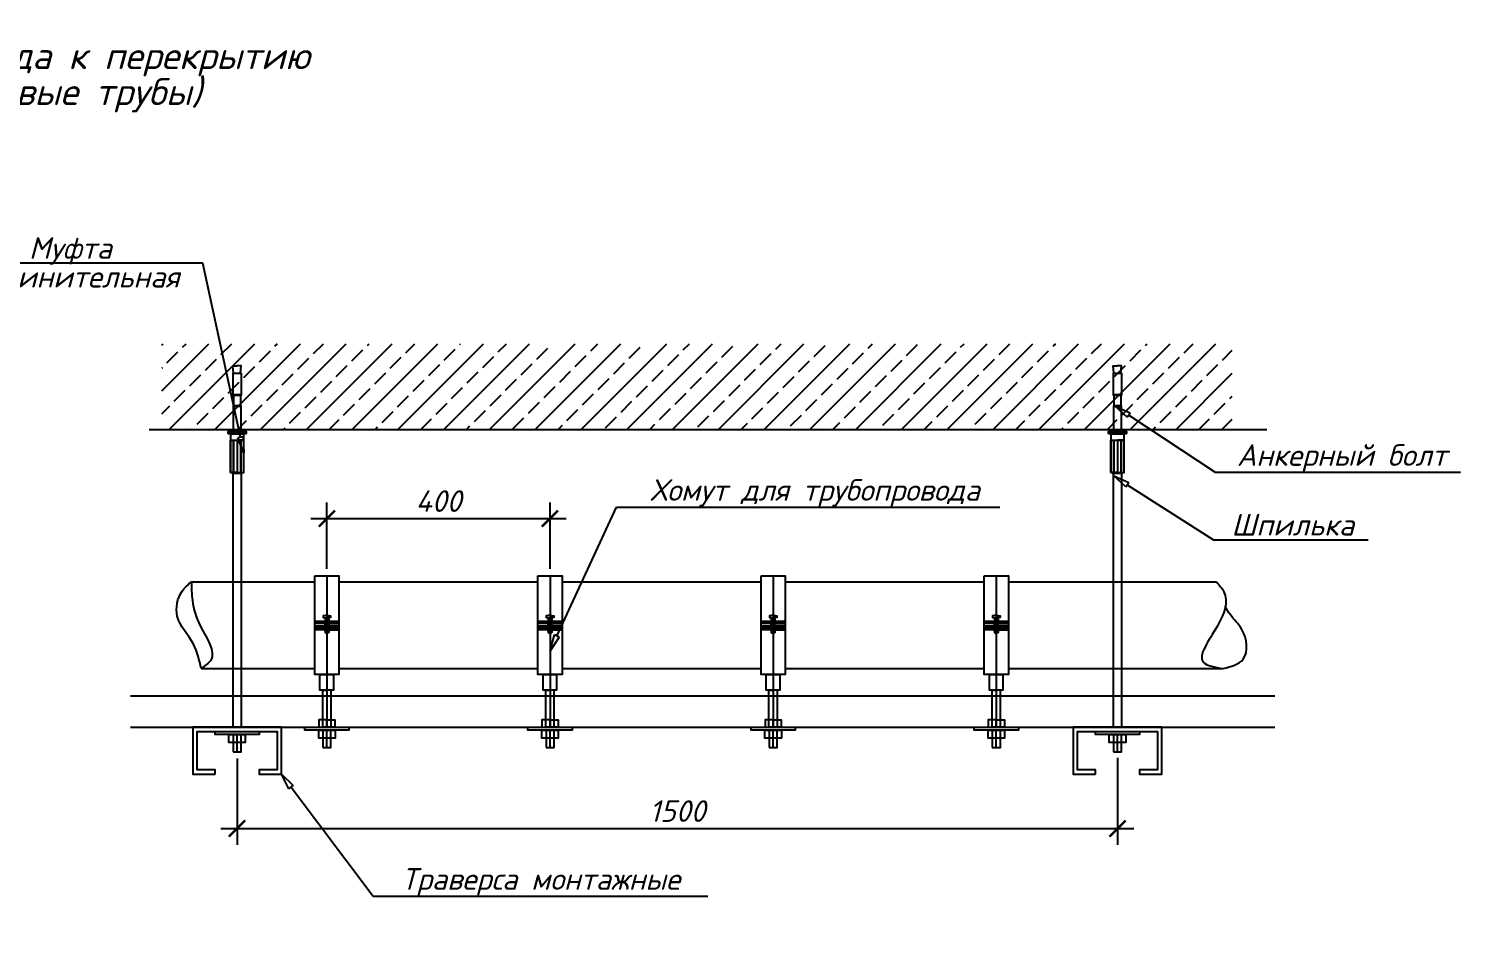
# Model space of a CAD drawing. Header units: millimetres. Extents: x -3689 to 2883575, y -702957 to -604547.
# Drawn here: x 2723197 to 2736468, y -696614 to -688305 of the extents above; entities that cross this region are included whole.
import ezdxf
from ezdxf import colors
from ezdxf.entities.mleader import LeaderData, LeaderLine
from ezdxf.math import Vec2, Vec3

# ---------------------------------------------------------------- set-up
doc = ezdxf.new("R2010")
doc.units = ezdxf.units.MM
doc.header["$PDMODE"] = 35
doc.layers.add('ВК-текст К1', color=7, linetype='Continuous', lineweight=25)
doc.layers.add('Размеры', color=82, linetype='Continuous', lineweight=9)
doc.styles.add('SPDS', font='isocpeui.ttf')
doc.dimstyles.new('м 100', dxfattribs={"dimscale": 100, "dimtxt": 2, "dimasz": 1.5, "dimexe": 1.5, "dimexo": 0.625, "dimtad": 1, "dimdec": 0, "dimrnd": 5, "dimtxsty": 'SPDS', "dimblk": 'ARCHTICK', "dimcen": 2.5, "dimdle": 1.5, "dimclrd": 256, "dimclre": 256, "dimclrt": 256, "dimadec": 0, "dimazin": 0, "dimtfac": 1, "dimtdec": 0, "dimtmove": 1, "dimatfit": 3, "dimldrblk": 'OPEN30', "dimfxl": 1, "dimarcsym": 0})

# ---------------------------------------------------------------- blocks, each defined once
blk = doc.blocks.new('_ClosedBlank')
at = {"color": 0, "linetype": 'ByBlock', "lineweight": -2}
for p, q in [((-1, 0.167), (0, 0)), ((-1, 0.167), (-1, -0.167)), ((0, 0), (-1, -0.167))]:
    blk.add_line(p, q, dxfattribs=at)
blk = doc.blocks.new('_ARCHTICK')
at = {"color": 0, "linetype": 'ByBlock', "const_width": 0.15}
blk.add_lwpolyline([(-0.5, -0.5), (0.5, 0.5)], dxfattribs=at)
blk = doc.blocks.new('*D518')
at = {"layer": 'Defpoints', "color": 0, "transparency": 16777216}
for p in [(2728030, -692845), (2725962, -693375), (2728030, -693375)]:
    blk.add_point(p, dxfattribs=at)
at = {"layer": 'Размеры', "lineweight": -2, "transparency": 16777216}
for p, q in [((2725962, -693312), (2725962, -692695)), ((2728030, -693312), (2728030, -692695)), ((2725812, -692845), (2728180, -692845))]:
    blk.add_line(p, q, dxfattribs=at)
at = {"layer": 'Размеры', "lineweight": -2, "transparency": 16777216, "xscale": 150, "yscale": 150, "zscale": 150, "rotation": 180}
blk.add_blockref('_ARCHTICK', (2725962, -692845), dxfattribs=at)
at = {"layer": 'Размеры', "lineweight": -2, "transparency": 16777216, "xscale": 150, "yscale": 150, "zscale": 150}
blk.add_blockref('_ARCHTICK', (2728030, -692845), dxfattribs=at)
at = {"layer": 'Размеры', "transparency": 16777216, "insert": (2726996, -692683), "char_height": 200, "attachment_point": 5, "style": 'SPDS'}
blk.add_mtext('400', dxfattribs=at)
blk = doc.blocks.new('_OPEN30')
at = {"color": 0, "linetype": 'ByBlock'}
for p, q in [((-1, 0.268), (0, 0)), ((0, 0), (-1, -0.268)), ((0, 0), (-1, 0))]:
    blk.add_line(p, q, dxfattribs=at)
blk = doc.blocks.new('*D519')
at = {"layer": 'Defpoints', "color": 0, "transparency": 16777216}
for p in [(2725129, -695006), (2733290, -694999), (2733290, -695717)]:
    blk.add_point(p, dxfattribs=at)
at = {"layer": 'Размеры', "lineweight": -2, "transparency": 16777216}
for p, q in [((2725129, -695069), (2725129, -695867)), ((2733290, -695061), (2733290, -695867)), ((2724979, -695717), (2733440, -695717))]:
    blk.add_line(p, q, dxfattribs=at)
at = {"layer": 'Размеры', "lineweight": -2, "transparency": 16777216, "xscale": 150, "yscale": 150, "zscale": 150, "rotation": 180}
blk.add_blockref('_ARCHTICK', (2725129, -695717), dxfattribs=at)
at = {"layer": 'Размеры', "lineweight": -2, "transparency": 16777216, "xscale": 150, "yscale": 150, "zscale": 150}
blk.add_blockref('_ARCHTICK', (2733290, -695717), dxfattribs=at)
at = {"layer": 'Размеры', "transparency": 16777216, "insert": (2729210, -695555), "char_height": 200, "attachment_point": 5, "style": 'SPDS'}
blk.add_mtext('1500', dxfattribs=at)

msp = doc.modelspace()

# ---------------------------------------------------------------- hatches: boundary and pattern name
h = msp.add_hatch()
h.set_pattern_fill('JIS_STN_2.5', color=256, scale=120)
h.set_pattern_definition([(45, (2634128.07, -390369.5), (-212.13203, 212.13203), []), (45, (2634339.87, -390369.5), (-212.13203, 212.13203), [144, -60])])
h.paths.add_polyline_path([(2724432.1628, -691224.7703), (2734352.9409, -691224.7703), (2734352.9409, -692018.3653), (2724432.1628, -692018.3653)])

# ---------------------------------------------------------------- linework, layer by layer
for p, q in [((2724314.1671, -692018.3653), (2734674.7929, -692018.3653)), ((2725961.8744, -693374.8073), (2725961.8765, -694479.691)), ((2728030.0404, -693374.8034), (2728030.0425, -694479.6871)), ((2724706.1308, -693430.8534), (2725849.9358, -693430.8513)), ((2726073.8132, -693430.8508), (2727918.1018, -693430.8474)), ((2732278.3111, -693430.8533), (2734207.2221, -693430.8534)), ((2725944.9232, -693799.2668), (2725849.9366, -693799.2668)), ((2725944.9232, -693814.8145), (2725849.9366, -693814.8145)), ((2724796.3201, -694234.234), (2725849.9374, -694234.232)), ((2726073.8147, -694234.2316), (2727918.1033, -694234.2281)), ((2728141.9807, -694234.2335), (2729986.2693, -694234.2337)), ((2730210.1466, -694234.2337), (2732054.4353, -694234.2338)), ((2732278.3126, -694234.2338), (2734270.3531, -694234.234)), ((2724140.1112, -694487.5955), (2734749.036, -694487.5955)), ((2724140.1112, -694777.8066), (2734749.036, -694777.8066)), ((2725962.0589, -694966.4225), (2725961.9131, -694806.2805)), ((2728030.2248, -694966.4186), (2728030.079, -694806.2766)), ((2730098.3908, -694966.4186), (2730098.245, -694806.2766)), ((2732166.5567, -694966.4147), (2732166.411, -694806.2727)), ((2725129.4805, -695006.4186), (2725129.3347, -694846.2766)), ((2733289.852, -695006.4186), (2733289.7062, -694846.2766))]:
    msp.add_line(p, q)
for points in [[(2725095.7522, -691496.6446), (2725088.6352, -691429.0296), (2725127.7802, -691429.0296)], [(2725159.8082, -691496.6451), (2725166.9262, -691429.0302), (2725127.7812, -691429.0296)], [(2733256.1238, -691496.6446), (2733249.0068, -691429.0296), (2733288.1518, -691429.0296)], [(2733320.1798, -691496.6451), (2733327.2978, -691429.0302), (2733288.1528, -691429.0296)], [(2725095.7522, -691703.0506), (2725093.3408, -691699.4916), (2725166.9262, -691699.4916), (2725163.3682, -691703.0506), (2725095.7522, -691703.0506)], [(2733256.1238, -691703.0506), (2733253.7123, -691699.4916), (2733327.2978, -691699.4916), (2733323.7398, -691703.0506), (2733256.1238, -691703.0506)], [(2725092.1932, -691802.6946), (2725166.9262, -691802.6946), (2725163.3682, -691799.1366), (2725095.7522, -691799.1366), (2725092.1932, -691802.6946)], [(2733252.5648, -691802.6946), (2733327.2978, -691802.6946), (2733323.7398, -691799.1366), (2733256.1238, -691799.1366), (2733252.5648, -691802.6946)], [(2725045.9302, -692055.3636), (2725067.2822, -692058.9226), (2725191.8372, -692058.9226), (2725213.1902, -692055.3636), (2725045.9302, -692055.3636)], [(2733206.3018, -692055.3636), (2733227.6538, -692058.9226), (2733352.2088, -692058.9226), (2733373.5618, -692055.3636), (2733206.3018, -692055.3636)], [(2725067.2822, -692418.3536), (2725092.1932, -692425.4706), (2725127.7802, -692425.4706)], [(2725191.8372, -692418.3536), (2725166.9262, -692425.4706), (2725131.3392, -692425.4706)], [(2733227.6538, -692418.3536), (2733252.5648, -692425.4706), (2733288.1518, -692425.4706)], [(2733352.2088, -692418.3536), (2733327.2978, -692425.4706), (2733291.7108, -692425.4706)], [(2725959.8703, -693740.0818), (2725927.4855, -693745.0637), (2725927.4855, -693760.0108), (2725947.4145, -693762.5014), (2725961.4871, -693762.5014), (2725961.4871, -693772.4659), (2725944.9232, -693772.4659), (2725947.4145, -693769.9746), (2725947.4145, -693762.5014)], [(2725944.9232, -693772.4659), (2725944.9232, -693799.2668), (2725961.8753, -693799.2668), (2725961.8753, -693814.8145), (2725961.8753, -693829.7616), (2725944.9232, -693829.7616), (2725944.9232, -693814.8145), (2725961.8753, -693814.8145)], [(2725978.8273, -693772.4659), (2725978.8273, -693799.2668), (2725961.8753, -693799.2668), (2725961.8753, -693814.8145), (2725961.8753, -693829.7616), (2725978.8273, -693829.7616), (2725978.8273, -693814.8145), (2725961.8753, -693814.8145)], [(2725963.8802, -693740.0818), (2725996.265, -693745.0637), (2725996.265, -693760.0108), (2725976.336, -693762.5014), (2725962.2635, -693762.5014), (2725962.2635, -693772.4659), (2725978.8273, -693772.4659), (2725976.336, -693769.9746), (2725976.336, -693762.5014)], [(2725944.9232, -693874.6012), (2725944.9232, -693877.0921), (2725942.4323, -693879.5831), (2725942.4326, -693884.566), (2725944.9232, -693887.0566), (2725947.4145, -693887.0566), (2725947.4145, -693889.5479), (2725962.3609, -693889.5479), (2725962.3609, -693874.6015), (2725944.9232, -693874.6012)], [(2725947.4145, -693889.5479), (2725944.9232, -693892.0392), (2725944.9232, -693902.0037), (2725947.4145, -693904.4943), (2725962.3609, -693904.4943), (2725962.3609, -693889.5479)], [(2725978.8273, -693874.6012), (2725978.8273, -693877.0921), (2725981.3183, -693879.5831), (2725981.3179, -693884.566), (2725978.8273, -693887.0566), (2725976.336, -693887.0566), (2725976.336, -693889.5479), (2725961.3896, -693889.5479), (2725961.3896, -693874.6015), (2725978.8273, -693874.6012)], [(2725976.336, -693889.5479), (2725978.8273, -693892.0392), (2725978.8273, -693902.0037), (2725976.336, -693904.4943), (2725961.3896, -693904.4943), (2725961.3896, -693889.5479)], [(2724924.9332, -695213.3819), (2724924.9332, -695173.3819), (2724758.8805, -695173.3819), (2724758.8805, -694817.8066), (2725500.0709, -694817.8066), (2725500.0709, -695173.3819), (2725334.0181, -695173.3819), (2725334.0181, -695213.3819), (2725540.0709, -695213.3819), (2725540.0709, -694777.8066), (2724718.8805, -694777.8066), (2724718.8805, -695213.3819), (2724924.9332, -695213.3819)], [(2733085.3048, -695213.3819), (2733085.3048, -695173.3819), (2732919.252, -695173.3819), (2732919.252, -694817.8066), (2733660.4424, -694817.8066), (2733660.4424, -695173.3819), (2733494.3896, -695173.3819), (2733494.3896, -695213.3819), (2733700.4424, -695213.3819), (2733700.4424, -694777.8066), (2732879.252, -694777.8066), (2732879.252, -695213.3819), (2733085.3048, -695213.3819)]]:
    msp.add_lwpolyline(points)
for points in [[(2725166.9262, -691699.4916), (2725093.3408, -691699.4916), (2725093.3408, -691496.6446), (2725166.9262, -691496.6446)], [(2733327.2978, -691699.4916), (2733253.7123, -691699.4916), (2733253.7123, -691496.6446), (2733327.2978, -691496.6446)], [(2725095.7522, -691799.1366), (2725163.3682, -691799.1366), (2725163.3682, -691703.0506), (2725095.7522, -691703.0506)], [(2733256.1238, -691799.1366), (2733323.7398, -691799.1366), (2733323.7398, -691703.0506), (2733256.1238, -691703.0506)], [(2725092.1932, -692037.5706), (2725166.9262, -692037.5706), (2725166.9262, -691802.6946), (2725092.1932, -691802.6946)], [(2733252.5648, -692037.5706), (2733327.2978, -692037.5706), (2733327.2978, -691802.6946), (2733252.5648, -691802.6946)], [(2725213.1902, -692055.3636), (2725045.9302, -692055.3636), (2725045.9302, -692037.5706), (2725213.1902, -692037.5706)], [(2733373.5618, -692055.3636), (2733206.3018, -692055.3636), (2733206.3018, -692037.5706), (2733373.5618, -692037.5706)], [(2725067.2822, -692418.3536), (2725191.8372, -692418.3536), (2725191.8372, -692058.9226), (2725067.2822, -692058.9226)], [(2725067.2822, -692119.4206), (2725191.8372, -692119.4206), (2725191.8372, -692058.9226), (2725067.2822, -692058.9226)], [(2725067.2822, -692119.4206), (2725095.7522, -692119.4206), (2725095.7522, -692418.3536), (2725067.2822, -692418.3536)], [(2725095.7522, -692119.4206), (2725129.5597, -692119.4206), (2725129.5597, -692418.3536), (2725095.7522, -692418.3536)], [(2725163.3672, -692119.4206), (2725129.5597, -692119.4206), (2725129.5597, -692418.3536), (2725163.3672, -692418.3536)], [(2725191.8372, -692119.4206), (2725163.3672, -692119.4206), (2725163.3672, -692418.3536), (2725191.8372, -692418.3536)], [(2733227.6538, -692418.3536), (2733352.2088, -692418.3536), (2733352.2088, -692058.9226), (2733227.6538, -692058.9226)], [(2733227.6538, -692119.4206), (2733352.2088, -692119.4206), (2733352.2088, -692058.9226), (2733227.6538, -692058.9226)], [(2733227.6538, -692119.4206), (2733256.1238, -692119.4206), (2733256.1238, -692418.3536), (2733227.6538, -692418.3536)], [(2733256.1238, -692119.4206), (2733289.9313, -692119.4206), (2733289.9313, -692418.3536), (2733256.1238, -692418.3536)], [(2733323.7388, -692119.4206), (2733289.9313, -692119.4206), (2733289.9313, -692418.3536), (2733323.7388, -692418.3536)], [(2733352.2088, -692119.4206), (2733323.7388, -692119.4206), (2733323.7388, -692418.3536), (2733352.2088, -692418.3536)], [(2725092.1932, -692425.4706), (2725166.8211, -692425.4706), (2725166.7896, -694777.8066), (2725092.1617, -694777.8066)], [(2733252.5648, -692425.4706), (2733327.1927, -692425.4706), (2733327.1611, -694777.8066), (2733252.5332, -694777.8066)], [(2725849.9357, -693374.8073), (2726073.8131, -693374.8073), (2726073.8148, -694288.1244), (2725849.9375, -694288.1244)], [(2727918.1017, -693374.8034), (2728141.979, -693374.8034), (2728141.9808, -694288.1205), (2727918.1034, -694288.1205)], [(2725849.9366, -693814.8145), (2725961.8753, -693814.8145), (2725961.8753, -693799.2668), (2725849.9366, -693799.2668)], [(2725944.9232, -693857.1638), (2725849.9366, -693857.1638), (2725849.9366, -693839.7261), (2725944.9232, -693839.7261)], [(2725849.9366, -693857.1638), (2725944.9232, -693857.1638), (2725944.9232, -693874.6012), (2725849.9366, -693874.6012)], [(2725961.8753, -693829.7616), (2725944.9232, -693829.7616), (2725944.9232, -693839.7261), (2725961.8753, -693839.7261)], [(2725961.8753, -693839.7261), (2725944.9232, -693839.7261), (2725944.9232, -693857.1638), (2725961.8753, -693857.1638)], [(2725961.8753, -693857.1638), (2725944.9232, -693857.1638), (2725944.9232, -693874.6015), (2725961.8753, -693874.6012)], [(2725961.8753, -693814.8145), (2726073.814, -693814.8145), (2726073.814, -693799.2668), (2725961.8753, -693799.2668)], [(2725961.8753, -693829.7616), (2725978.8273, -693829.7616), (2725978.8273, -693839.7261), (2725961.8753, -693839.7261)], [(2725961.8753, -693839.7261), (2725978.8273, -693839.7261), (2725978.8273, -693857.1638), (2725961.8753, -693857.1638)], [(2725961.8753, -693857.1638), (2725978.8273, -693857.1638), (2725978.8273, -693874.6015), (2725961.8753, -693874.6012)], [(2725978.8273, -693857.1638), (2726073.814, -693857.1638), (2726073.814, -693839.7261), (2725978.8273, -693839.7261)], [(2726073.814, -693857.1638), (2725978.8273, -693857.1638), (2725978.8273, -693874.6012), (2726073.814, -693874.6012)], [(2725897.8191, -694288.1244), (2726022.3751, -694288.1244), (2726022.3751, -694434.0324), (2725897.8191, -694434.0324)], [(2727965.9851, -694288.1205), (2728090.5411, -694288.1205), (2728090.5411, -694434.0285), (2727965.9851, -694434.0285)], [(2730034.1511, -694288.1205), (2730158.7071, -694288.1205), (2730158.7071, -694434.0285), (2730034.1511, -694434.0285)], [(2732102.317, -694288.1166), (2732226.873, -694288.1166), (2732226.873, -694434.0246), (2732102.317, -694434.0246)], [(2725922.7301, -694434.0324), (2725961.8764, -694434.0324), (2725961.8761, -694777.8105), (2725922.7301, -694777.8105)], [(2726001.0221, -694434.0324), (2725961.8764, -694434.0324), (2725961.8761, -694777.8105), (2726001.0221, -694777.8105)], [(2727990.8961, -694434.0285), (2728030.0424, -694434.0285), (2728030.0421, -694777.8066), (2727990.8961, -694777.8066)], [(2728069.1881, -694434.0285), (2728030.0424, -694434.0285), (2728030.0421, -694777.8066), (2728069.1881, -694777.8066)], [(2730059.0621, -694434.0285), (2730098.2083, -694434.0285), (2730098.2081, -694777.8066), (2730059.0621, -694777.8066)], [(2730137.3541, -694434.0285), (2730098.2083, -694434.0285), (2730098.2081, -694777.8066), (2730137.3541, -694777.8066)], [(2732127.228, -694434.0246), (2732166.3743, -694434.0246), (2732166.374, -694777.8027), (2732127.228, -694777.8027)], [(2732205.52, -694434.0246), (2732166.3743, -694434.0246), (2732166.374, -694777.8027), (2732205.52, -694777.8027)], [(2724924.8492, -694817.8066), (2725334.1022, -694817.8066), (2725334.1022, -694846.2766), (2724924.8492, -694846.2766)], [(2725757.4275, -694777.8105), (2726166.6805, -694777.8105), (2726166.6805, -694806.2805), (2725757.4275, -694806.2805)], [(2725885.8101, -694806.2805), (2726038.016, -694806.2805), (2726038.016, -694879.1735), (2725885.8101, -694879.1735)], [(2725961.6982, -694710.1955), (2725887.1431, -694710.1955), (2725887.1431, -694777.8105), (2725961.6982, -694777.8105)], [(2725924.6875, -694966.4225), (2725999.4302, -694966.4225), (2725999.4302, -694806.2805), (2725924.6875, -694806.2805)], [(2725962.054, -694710.1955), (2726036.6091, -694710.1955), (2726036.6091, -694777.8105), (2725962.054, -694777.8105)], [(2727825.5935, -694777.8066), (2728234.8465, -694777.8066), (2728234.8465, -694806.2766), (2727825.5935, -694806.2766)], [(2727953.9761, -694806.2766), (2728106.182, -694806.2766), (2728106.182, -694879.1696), (2727953.9761, -694879.1696)], [(2728029.8642, -694710.1916), (2727955.3091, -694710.1916), (2727955.3091, -694777.8066), (2728029.8642, -694777.8066)], [(2727992.8535, -694966.4186), (2728067.5961, -694966.4186), (2728067.5961, -694806.2766), (2727992.8535, -694806.2766)], [(2728030.22, -694710.1916), (2728104.7751, -694710.1916), (2728104.7751, -694777.8066), (2728030.22, -694777.8066)], [(2729893.7595, -694777.8066), (2730303.0125, -694777.8066), (2730303.0125, -694806.2766), (2729893.7595, -694806.2766)], [(2730022.1421, -694806.2766), (2730174.3479, -694806.2766), (2730174.3479, -694879.1696), (2730022.1421, -694879.1696)], [(2730098.0301, -694710.1916), (2730023.4751, -694710.1916), (2730023.4751, -694777.8066), (2730098.0301, -694777.8066)], [(2730061.0195, -694966.4186), (2730135.7621, -694966.4186), (2730135.7621, -694806.2766), (2730061.0195, -694806.2766)], [(2730098.386, -694710.1916), (2730172.9411, -694710.1916), (2730172.9411, -694777.8066), (2730098.386, -694777.8066)], [(2731961.9254, -694777.8027), (2732371.1784, -694777.8027), (2732371.1784, -694806.2727), (2731961.9254, -694806.2727)], [(2732090.308, -694806.2727), (2732242.5139, -694806.2727), (2732242.5139, -694879.1657), (2732090.308, -694879.1657)], [(2732166.1961, -694710.1877), (2732091.641, -694710.1877), (2732091.641, -694777.8027), (2732166.1961, -694777.8027)], [(2732129.1854, -694966.4147), (2732203.9281, -694966.4147), (2732203.9281, -694806.2727), (2732129.1854, -694806.2727)], [(2732166.5519, -694710.1877), (2732241.107, -694710.1877), (2732241.107, -694777.8027), (2732166.5519, -694777.8027)], [(2733085.2207, -694817.8066), (2733494.4737, -694817.8066), (2733494.4737, -694846.2766), (2733085.2207, -694846.2766)], [(2725053.2318, -694846.2766), (2725205.4376, -694846.2766), (2725205.4376, -694919.1696), (2725053.2318, -694919.1696)], [(2725092.1092, -695006.4186), (2725166.8518, -695006.4186), (2725166.8518, -694846.2766), (2725092.1092, -694846.2766)], [(2733213.6033, -694846.2766), (2733365.8091, -694846.2766), (2733365.8091, -694919.1696), (2733213.6033, -694919.1696)], [(2733252.4807, -695006.4186), (2733327.2233, -695006.4186), (2733327.2233, -694846.2766), (2733252.4807, -694846.2766)]]:
    msp.add_lwpolyline(points, close=True)
for points in [[(2724796.3201, -694234.234), (2724725.6394, -694009.4747), (2724575.1846, -693749.3261), (2724621.0122, -693516.5541), (2724706.1308, -693430.8534)], [(2724706.1308, -693430.8534), (2724714.8211, -693604.1825), (2724791.3487, -693843.342), (2724884.6503, -694158.42), (2724796.3201, -694234.234)], [(2734207.2221, -693430.8534), (2734275.1453, -693523.2702), (2734212.4353, -693845.7111), (2734085.1099, -694176.3659), (2734270.3531, -694234.234)], [(2734270.3531, -694234.234), (2734454.5792, -694147.9542), (2734442.3591, -693871.15), (2734335.9217, -693736.7984), (2734287.2542, -693656.078)]]:
    msp.add_spline(points, degree=3)

# ---------------------------------------------------------------- texts
at = {"layer": 'ВК-текст К1', "insert": (2722667.4669, -688430.4313), "char_height": 250, "attachment_point": 2, "line_spacing_factor": 0.8, "style": 'SPDS', "bg_fill": 3, "box_fill_scale": 1.5, "bg_fill_color": 256, "bg_fill_true_color": 13158600, "bg_fill_transparency": 0}
msp.add_mtext('Крепление трубопровода к перекрытию\\P(Полипропиленовые трубы)', dxfattribs=at)

# ---------------------------------------------------------------- next in the draw order: leaders
at = {"layer": 'ВК-текст К1'}
ml = msp.add_multileader_mtext('Standard', dxfattribs=at)
ml.set_content('Муфта \\Pсоединительная', color=256, style='SPDS')
ml.set_leader_properties(color=256, linetype='ByLayer', lineweight=-1)
ml.set_arrow_properties(name='CLOSEDBLANK')
ml.build(insert=Vec2(0, 0))
ml.multileader.update_dxf_attribs({"text_left_attachment_type": 6, "text_right_attachment_type": 6, "dogleg_length": 150, "arrow_head_size": 150})
ctx = ml.context
ctx.base_point, ctx.char_height, ctx.arrow_head_size, ctx.landing_gap_size, ctx.plane_origin = Vec3(2722507.0311, -690477.5627), 200, 150, 50, Vec3(2705364.6635, -689805.2504)
ctx.left_attachment, ctx.right_attachment, ctx.text_align_type = 6, 6, 1
notes = []
notes.append((ctx, [(1, (1, 1, 0), (2724811.5765, -690477.5627), (-1, 0), 150, [(0, [(2725191.8372, -692238.6381)], 0, [])])]))
ctx.mtext.insert, ctx.mtext.rotation, ctx.mtext.alignment, ctx.mtext.line_spacing_factor, ctx.mtext.line_spacing_style, ctx.mtext.flow_direction = Vec3(2723584.3038, -690237.5627), 6.2831853072, 2, 0.8, 2, 5
ctx.mtext.has_bg_fill, ctx.mtext.bg_color, ctx.mtext.bg_scale_factor, ctx.mtext.bg_transparency, ctx.mtext.use_window_bg_color = 1, -1027028792, 1.5, 0, 1
ml = msp.add_multileader_mtext('Standard', dxfattribs=at)
ml.set_content('Анкерный болт', color=256, style='SPDS')
ml.set_leader_properties(color=256, linetype='ByLayer', lineweight=-1)
ml.set_arrow_properties(name='CLOSEDBLANK')
ml.build(insert=Vec2(0, 0))
ml.multileader.update_dxf_attribs({"text_left_attachment_type": 6, "text_right_attachment_type": 6, "dogleg_length": 150, "arrow_head_size": 150})
ctx = ml.context
ctx.base_point, ctx.char_height, ctx.arrow_head_size, ctx.landing_gap_size, ctx.plane_origin = Vec3(2734344.0655, -692416.4081), 200, 150, 50, Vec3(2716999.2103, -690303.4278)
ctx.left_attachment, ctx.right_attachment, ctx.text_align_type = 6, 6, 1
notes.append((ctx, [(0, (1, 1, 0), (2734194.0655, -692416.4081), (1, 0), 150, [(0, [(2733268.5793, -691802.6946)], 0, [])])]))
ctx.mtext.insert, ctx.mtext.rotation, ctx.mtext.alignment, ctx.mtext.line_spacing_factor, ctx.mtext.line_spacing_style, ctx.mtext.flow_direction = Vec3(2735369.5201, -692156.4081), 6.2831853072, 2, 0.8, 2, 5
ctx.mtext.has_bg_fill, ctx.mtext.bg_color, ctx.mtext.bg_scale_factor, ctx.mtext.bg_transparency, ctx.mtext.use_window_bg_color = 1, -1027028792, 1.5, 0, 1
ml = msp.add_multileader_mtext('Standard', dxfattribs=at)
ml.set_content('Хомут для трубопровода', color=256, style='SPDS')
ml.set_leader_properties(color=256, linetype='ByLayer', lineweight=-1)
ml.set_arrow_properties(name='CLOSEDBLANK')
ml.build(insert=Vec2(0, 0))
ml.multileader.update_dxf_attribs({"text_left_attachment_type": 6, "text_right_attachment_type": 6, "dogleg_length": 150, "arrow_head_size": 150})
ctx = ml.context
ctx.base_point, ctx.char_height, ctx.arrow_head_size, ctx.landing_gap_size, ctx.plane_origin = Vec3(2728794.8548, -692739.7072), 200, 150, 50, Vec3(2711531.0377, -694745.4311)
ctx.left_attachment, ctx.right_attachment, ctx.text_align_type = 6, 6, 1
notes.append((ctx, [(0, (1, 1, 0), (2728644.8548, -692739.7072), (1, 0), 150, [(0, [(2728030.0417, -694069.7399)], 0, [])])]))
ctx.mtext.insert, ctx.mtext.rotation, ctx.mtext.alignment, ctx.mtext.line_spacing_factor, ctx.mtext.line_spacing_style, ctx.mtext.flow_direction = Vec3(2730487.1275, -692479.7072), 6.2831853072, 2, 0.8, 2, 5
ctx.mtext.has_bg_fill, ctx.mtext.bg_color, ctx.mtext.bg_scale_factor, ctx.mtext.bg_transparency, ctx.mtext.use_window_bg_color = 1, -1027028792, 1.5, 0, 1
ml = msp.add_multileader_mtext('Standard', dxfattribs=at)
ml.set_content('Траверса монтажные', color=256, style='SPDS')
ml.set_leader_properties(color=256, linetype='ByLayer', lineweight=-1)
ml.set_arrow_properties(name='CLOSEDBLANK')
ml.build(insert=Vec2(0, 0))
ml.multileader.update_dxf_attribs({"text_left_attachment_type": 6, "text_right_attachment_type": 6, "dogleg_length": 150, "arrow_head_size": 150})
ctx = ml.context
ctx.base_point, ctx.char_height, ctx.arrow_head_size, ctx.landing_gap_size, ctx.plane_origin = Vec3(2726540.7352, -696344.2338), 200, 150, 50, Vec3(2708304.4688, -694877.3853)
ctx.left_attachment, ctx.right_attachment, ctx.text_align_type = 6, 6, 1
notes.append((ctx, [(0, (1, 1, 0), (2726390.7352, -696344.2338), (1, 0), 150, [(0, [(2725540.0709, -695213.3819)], 0, [])])]))
ctx.mtext.insert, ctx.mtext.rotation, ctx.mtext.alignment, ctx.mtext.line_spacing_factor, ctx.mtext.line_spacing_style, ctx.mtext.flow_direction = Vec3(2727944.5231, -696084.2338), 6.2831853072, 2, 0.8, 2, 5
ctx.mtext.has_bg_fill, ctx.mtext.bg_color, ctx.mtext.bg_scale_factor, ctx.mtext.bg_transparency, ctx.mtext.use_window_bg_color = 1, -1027028792, 1.5, 0, 1
for ctx, leaders in notes:
    for number, flags, end, landing, length, lines in leaders:
        leader = LeaderData()
        leader.index, (leader.has_last_leader_line, leader.has_dogleg_vector, leader.attachment_direction) = number, flags
        leader.last_leader_point, leader.dogleg_vector, leader.dogleg_length = Vec3(end), Vec3(landing), length
        for number, points, colour, breaks in lines:
            line = LeaderLine()
            line.index, line.vertices, line.color, line.breaks = number, Vec3.list(points), colors.encode_raw_color(colour), breaks
            leader.lines.append(line)
        ctx.leaders.append(leader)

# ---------------------------------------------------------------- next in the draw order: linework, layer by layer
for p, q in [((2730098.2063, -693374.8034), (2730098.2084, -694479.6871)), ((2732166.3723, -693374.7995), (2732166.3744, -694479.6832)), ((2728141.9791, -693430.853), (2729986.2678, -693430.8531)), ((2730210.1451, -693430.8531), (2732054.4337, -693430.8533)), ((2728013.0892, -693799.2629), (2727918.1026, -693799.2629)), ((2728013.0892, -693814.8106), (2727918.1026, -693814.8106)), ((2730081.2552, -693799.2629), (2729986.2685, -693799.2629)), ((2730081.2552, -693814.8106), (2729986.2685, -693814.8106)), ((2732149.4211, -693799.259), (2732054.4345, -693799.259)), ((2732149.4211, -693814.8067), (2732054.4345, -693814.8067))]:
    msp.add_line(p, q)
for points in [[(2729986.2677, -693374.8034), (2730210.145, -693374.8034), (2730210.1467, -694288.1205), (2729986.2694, -694288.1205)], [(2732054.4336, -693374.7995), (2732278.311, -693374.7995), (2732278.3127, -694288.1166), (2732054.4354, -694288.1166)], [(2727918.1026, -693814.8106), (2728030.0412, -693814.8106), (2728030.0412, -693799.2629), (2727918.1026, -693799.2629)], [(2728013.0892, -693857.1599), (2727918.1026, -693857.1599), (2727918.1026, -693839.7222), (2728013.0892, -693839.7222)], [(2727918.1026, -693857.1599), (2728013.0892, -693857.1599), (2728013.0892, -693874.5973), (2727918.1026, -693874.5973)], [(2728030.0412, -693829.7577), (2728013.0892, -693829.7577), (2728013.0892, -693839.7222), (2728030.0412, -693839.7222)], [(2728030.0412, -693839.7222), (2728013.0892, -693839.7222), (2728013.0892, -693857.1599), (2728030.0412, -693857.1599)], [(2728030.0412, -693857.1599), (2728013.0892, -693857.1599), (2728013.0892, -693874.5976), (2728030.0412, -693874.5973)], [(2728030.0412, -693814.8106), (2728141.9799, -693814.8106), (2728141.9799, -693799.2629), (2728030.0412, -693799.2629)], [(2728030.0412, -693829.7577), (2728046.9933, -693829.7577), (2728046.9933, -693839.7222), (2728030.0412, -693839.7222)], [(2728030.0412, -693839.7222), (2728046.9933, -693839.7222), (2728046.9933, -693857.1599), (2728030.0412, -693857.1599)], [(2728030.0412, -693857.1599), (2728046.9933, -693857.1599), (2728046.9933, -693874.5976), (2728030.0412, -693874.5973)], [(2728046.9933, -693857.1599), (2728141.9799, -693857.1599), (2728141.9799, -693839.7222), (2728046.9933, -693839.7222)], [(2728141.9799, -693857.1599), (2728046.9933, -693857.1599), (2728046.9933, -693874.5973), (2728141.9799, -693874.5973)], [(2729986.2685, -693814.8106), (2730098.2072, -693814.8106), (2730098.2072, -693799.2629), (2729986.2685, -693799.2629)], [(2730081.2552, -693857.1599), (2729986.2685, -693857.1599), (2729986.2685, -693839.7222), (2730081.2552, -693839.7222)], [(2729986.2685, -693857.1599), (2730081.2552, -693857.1599), (2730081.2552, -693874.5973), (2729986.2685, -693874.5973)], [(2730098.2072, -693829.7577), (2730081.2552, -693829.7577), (2730081.2552, -693839.7222), (2730098.2072, -693839.7222)], [(2730098.2072, -693839.7222), (2730081.2552, -693839.7222), (2730081.2552, -693857.1599), (2730098.2072, -693857.1599)], [(2730098.2072, -693857.1599), (2730081.2552, -693857.1599), (2730081.2552, -693874.5976), (2730098.2072, -693874.5973)], [(2730098.2072, -693814.8106), (2730210.1459, -693814.8106), (2730210.1459, -693799.2629), (2730098.2072, -693799.2629)], [(2730098.2072, -693829.7577), (2730115.1592, -693829.7577), (2730115.1592, -693839.7222), (2730098.2072, -693839.7222)], [(2730098.2072, -693839.7222), (2730115.1592, -693839.7222), (2730115.1592, -693857.1599), (2730098.2072, -693857.1599)], [(2730098.2072, -693857.1599), (2730115.1592, -693857.1599), (2730115.1592, -693874.5976), (2730098.2072, -693874.5973)], [(2730115.1592, -693857.1599), (2730210.1459, -693857.1599), (2730210.1459, -693839.7222), (2730115.1592, -693839.7222)], [(2730210.1459, -693857.1599), (2730115.1592, -693857.1599), (2730115.1592, -693874.5973), (2730210.1459, -693874.5973)], [(2732054.4345, -693814.8067), (2732166.3732, -693814.8067), (2732166.3732, -693799.259), (2732054.4345, -693799.259)], [(2732149.4211, -693857.156), (2732054.4345, -693857.156), (2732054.4345, -693839.7183), (2732149.4211, -693839.7183)], [(2732054.4345, -693857.156), (2732149.4211, -693857.156), (2732149.4211, -693874.5934), (2732054.4345, -693874.5934)], [(2732166.3732, -693829.7538), (2732149.4211, -693829.7538), (2732149.4211, -693839.7183), (2732166.3732, -693839.7183)], [(2732166.3732, -693839.7183), (2732149.4211, -693839.7183), (2732149.4211, -693857.156), (2732166.3732, -693857.156)], [(2732166.3732, -693857.156), (2732149.4211, -693857.156), (2732149.4211, -693874.5937), (2732166.3732, -693874.5934)], [(2732166.3732, -693814.8067), (2732278.3118, -693814.8067), (2732278.3118, -693799.259), (2732166.3732, -693799.259)], [(2732166.3732, -693829.7538), (2732183.3252, -693829.7538), (2732183.3252, -693839.7183), (2732166.3732, -693839.7183)], [(2732166.3732, -693839.7183), (2732183.3252, -693839.7183), (2732183.3252, -693857.156), (2732166.3732, -693857.156)], [(2732166.3732, -693857.156), (2732183.3252, -693857.156), (2732183.3252, -693874.5937), (2732166.3732, -693874.5934)], [(2732183.3252, -693857.156), (2732278.3118, -693857.156), (2732278.3118, -693839.7183), (2732183.3252, -693839.7183)], [(2732278.3118, -693857.156), (2732183.3252, -693857.156), (2732183.3252, -693874.5934), (2732278.3118, -693874.5934)]]:
    msp.add_lwpolyline(points, close=True)
for points in [[(2728028.0363, -693740.0779), (2727995.6515, -693745.0598), (2727995.6515, -693760.0069), (2728015.5805, -693762.4975), (2728029.653, -693762.4975), (2728029.653, -693772.462), (2728013.0892, -693772.462), (2728015.5805, -693769.9707), (2728015.5805, -693762.4975)], [(2728013.0892, -693772.462), (2728013.0892, -693799.2629), (2728030.0412, -693799.2629), (2728030.0412, -693814.8106), (2728030.0412, -693829.7577), (2728013.0892, -693829.7577), (2728013.0892, -693814.8106), (2728030.0412, -693814.8106)], [(2728046.9933, -693772.462), (2728046.9933, -693799.2629), (2728030.0412, -693799.2629), (2728030.0412, -693814.8106), (2728030.0412, -693829.7577), (2728046.9933, -693829.7577), (2728046.9933, -693814.8106), (2728030.0412, -693814.8106)], [(2728032.0462, -693740.0779), (2728064.431, -693745.0598), (2728064.431, -693760.0069), (2728044.502, -693762.4975), (2728030.4295, -693762.4975), (2728030.4295, -693772.462), (2728046.9933, -693772.462), (2728044.502, -693769.9707), (2728044.502, -693762.4975)], [(2730096.2023, -693740.0779), (2730063.8175, -693745.0598), (2730063.8175, -693760.0069), (2730083.7465, -693762.4975), (2730097.819, -693762.4975), (2730097.819, -693772.462), (2730081.2552, -693772.462), (2730083.7465, -693769.9707), (2730083.7465, -693762.4975)], [(2730081.2552, -693772.462), (2730081.2552, -693799.2629), (2730098.2072, -693799.2629), (2730098.2072, -693814.8106), (2730098.2072, -693829.7577), (2730081.2552, -693829.7577), (2730081.2552, -693814.8106), (2730098.2072, -693814.8106)], [(2730115.1592, -693772.462), (2730115.1592, -693799.2629), (2730098.2072, -693799.2629), (2730098.2072, -693814.8106), (2730098.2072, -693829.7577), (2730115.1592, -693829.7577), (2730115.1592, -693814.8106), (2730098.2072, -693814.8106)], [(2730100.2121, -693740.0779), (2730132.5969, -693745.0598), (2730132.5969, -693760.0069), (2730112.6679, -693762.4975), (2730098.5954, -693762.4975), (2730098.5954, -693772.462), (2730115.1592, -693772.462), (2730112.6679, -693769.9707), (2730112.6679, -693762.4975)], [(2732164.3682, -693740.074), (2732131.9834, -693745.0559), (2732131.9834, -693760.003), (2732151.9124, -693762.4936), (2732165.985, -693762.4936), (2732165.985, -693772.4581), (2732149.4211, -693772.4581), (2732151.9124, -693769.9668), (2732151.9124, -693762.4936)], [(2732149.4211, -693772.4581), (2732149.4211, -693799.259), (2732166.3732, -693799.259), (2732166.3732, -693814.8067), (2732166.3732, -693829.7538), (2732149.4211, -693829.7538), (2732149.4211, -693814.8067), (2732166.3732, -693814.8067)], [(2732183.3252, -693772.4581), (2732183.3252, -693799.259), (2732166.3732, -693799.259), (2732166.3732, -693814.8067), (2732166.3732, -693829.7538), (2732183.3252, -693829.7538), (2732183.3252, -693814.8067), (2732166.3732, -693814.8067)], [(2732168.3781, -693740.074), (2732200.7629, -693745.0559), (2732200.7629, -693760.003), (2732180.8339, -693762.4936), (2732166.7614, -693762.4936), (2732166.7614, -693772.4581), (2732183.3252, -693772.4581), (2732180.8339, -693769.9668), (2732180.8339, -693762.4936)], [(2728013.0892, -693874.5973), (2728013.0892, -693877.0882), (2728010.5983, -693879.5792), (2728010.5986, -693884.5621), (2728013.0892, -693887.0527), (2728015.5805, -693887.0527), (2728015.5805, -693889.544), (2728030.5269, -693889.544), (2728030.5269, -693874.5976), (2728013.0892, -693874.5973)], [(2728015.5805, -693889.544), (2728013.0892, -693892.0353), (2728013.0892, -693901.9998), (2728015.5805, -693904.4904), (2728030.5269, -693904.4904), (2728030.5269, -693889.544)], [(2728046.9933, -693874.5973), (2728046.9933, -693877.0882), (2728049.4842, -693879.5792), (2728049.4839, -693884.5621), (2728046.9933, -693887.0527), (2728044.502, -693887.0527), (2728044.502, -693889.544), (2728029.5556, -693889.544), (2728029.5556, -693874.5976), (2728046.9933, -693874.5973)], [(2728044.502, -693889.544), (2728046.9933, -693892.0353), (2728046.9933, -693901.9998), (2728044.502, -693904.4904), (2728029.5556, -693904.4904), (2728029.5556, -693889.544)], [(2730081.2552, -693874.5973), (2730081.2552, -693877.0882), (2730078.7642, -693879.5792), (2730078.7646, -693884.5621), (2730081.2552, -693887.0527), (2730083.7465, -693887.0527), (2730083.7465, -693889.544), (2730098.6929, -693889.544), (2730098.6929, -693874.5976), (2730081.2552, -693874.5973)], [(2730083.7465, -693889.544), (2730081.2552, -693892.0353), (2730081.2552, -693901.9998), (2730083.7465, -693904.4904), (2730098.6929, -693904.4904), (2730098.6929, -693889.544)], [(2730115.1592, -693874.5973), (2730115.1592, -693877.0882), (2730117.6502, -693879.5792), (2730117.6498, -693884.5621), (2730115.1592, -693887.0527), (2730112.6679, -693887.0527), (2730112.6679, -693889.544), (2730097.7215, -693889.544), (2730097.7215, -693874.5976), (2730115.1592, -693874.5973)], [(2730112.6679, -693889.544), (2730115.1592, -693892.0353), (2730115.1592, -693901.9998), (2730112.6679, -693904.4904), (2730097.7215, -693904.4904), (2730097.7215, -693889.544)], [(2732149.4211, -693874.5934), (2732149.4211, -693877.0843), (2732146.9302, -693879.5753), (2732146.9305, -693884.5582), (2732149.4211, -693887.0488), (2732151.9124, -693887.0488), (2732151.9124, -693889.5401), (2732166.8588, -693889.5401), (2732166.8588, -693874.5937), (2732149.4211, -693874.5934)], [(2732151.9124, -693889.5401), (2732149.4211, -693892.0314), (2732149.4211, -693901.9959), (2732151.9124, -693904.4865), (2732166.8588, -693904.4865), (2732166.8588, -693889.5401)], [(2732183.3252, -693874.5934), (2732183.3252, -693877.0843), (2732185.8162, -693879.5753), (2732185.8158, -693884.5582), (2732183.3252, -693887.0488), (2732180.8339, -693887.0488), (2732180.8339, -693889.5401), (2732165.8875, -693889.5401), (2732165.8875, -693874.5937), (2732183.3252, -693874.5934)], [(2732180.8339, -693889.5401), (2732183.3252, -693892.0314), (2732183.3252, -693901.9959), (2732180.8339, -693904.4865), (2732165.8875, -693904.4865), (2732165.8875, -693889.5401)]]:
    msp.add_lwpolyline(points)

# ---------------------------------------------------------------- next in the draw order: dimensions: what is measured, and where the dimension line sits
at = {"layer": 'Размеры'}
for base, p1, p2, text, picture, middle in [((2728030.0404, -692845.1512), (2725961.8744, -693374.8073), (2728030.0404, -693374.8034), '400', '*D518', (2726995.9574, -692682.6512)), ((2733289.8452, -695717.1545), (2725129.4805, -695006.4186), (2733289.8452, -694998.99), '1500', '*D519', (2729209.6629, -695554.6545))]:
    dim = msp.add_linear_dim(base=base, p1=p1, p2=p2, text=text, dimstyle='м 100', dxfattribs=at)
    dim.commit()
    dim.dimension.update_dxf_attribs({"geometry": picture, "text_midpoint": middle})

# ---------------------------------------------------------------- next in the draw order: leaders
at = {"layer": 'ВК-текст К1'}
ml = msp.add_multileader_mtext('Standard', dxfattribs=at)
ml.set_content('Шпилька', color=256, style='SPDS')
ml.set_leader_properties(color=256, linetype='ByLayer', lineweight=-1)
ml.set_arrow_properties(name='CLOSEDBLANK')
ml.build(insert=Vec2(0, 0))
ml.multileader.update_dxf_attribs({"text_left_attachment_type": 6, "text_right_attachment_type": 6, "dogleg_length": 150, "arrow_head_size": 150})
ctx = ml.context
ctx.base_point, ctx.char_height, ctx.arrow_head_size, ctx.landing_gap_size, ctx.plane_origin = Vec3(2734329.8305, -693042.0172), 200, 150, 50, Vec3(2716984.9753, -690951.1148)
ctx.left_attachment, ctx.right_attachment, ctx.text_align_type = 6, 6, 1
notes = []
notes.append((ctx, [(0, (1, 1, 0), (2734179.8305, -693042.0172), (1, 0), 150, [(0, [(2733254.3443, -692450.3816)], 0, [])])]))
ctx.mtext.insert, ctx.mtext.rotation, ctx.mtext.alignment, ctx.mtext.line_spacing_factor, ctx.mtext.line_spacing_style, ctx.mtext.flow_direction = Vec3(2734914.1487, -692802.0172), 6.2831853072, 2, 0.8, 2, 5
ctx.mtext.has_bg_fill, ctx.mtext.bg_color, ctx.mtext.bg_scale_factor, ctx.mtext.bg_transparency, ctx.mtext.use_window_bg_color = 1, -1027028792, 1.5, 0, 1
for ctx, leaders in notes:
    for number, flags, end, landing, length, lines in leaders:
        leader = LeaderData()
        leader.index, (leader.has_last_leader_line, leader.has_dogleg_vector, leader.attachment_direction) = number, flags
        leader.last_leader_point, leader.dogleg_vector, leader.dogleg_length = Vec3(end), Vec3(landing), length
        for number, points, colour, breaks in lines:
            line = LeaderLine()
            line.index, line.vertices, line.color, line.breaks = number, Vec3.list(points), colors.encode_raw_color(colour), breaks
            leader.lines.append(line)
        ctx.leaders.append(leader)

doc.saveas('drawing.dxf')
